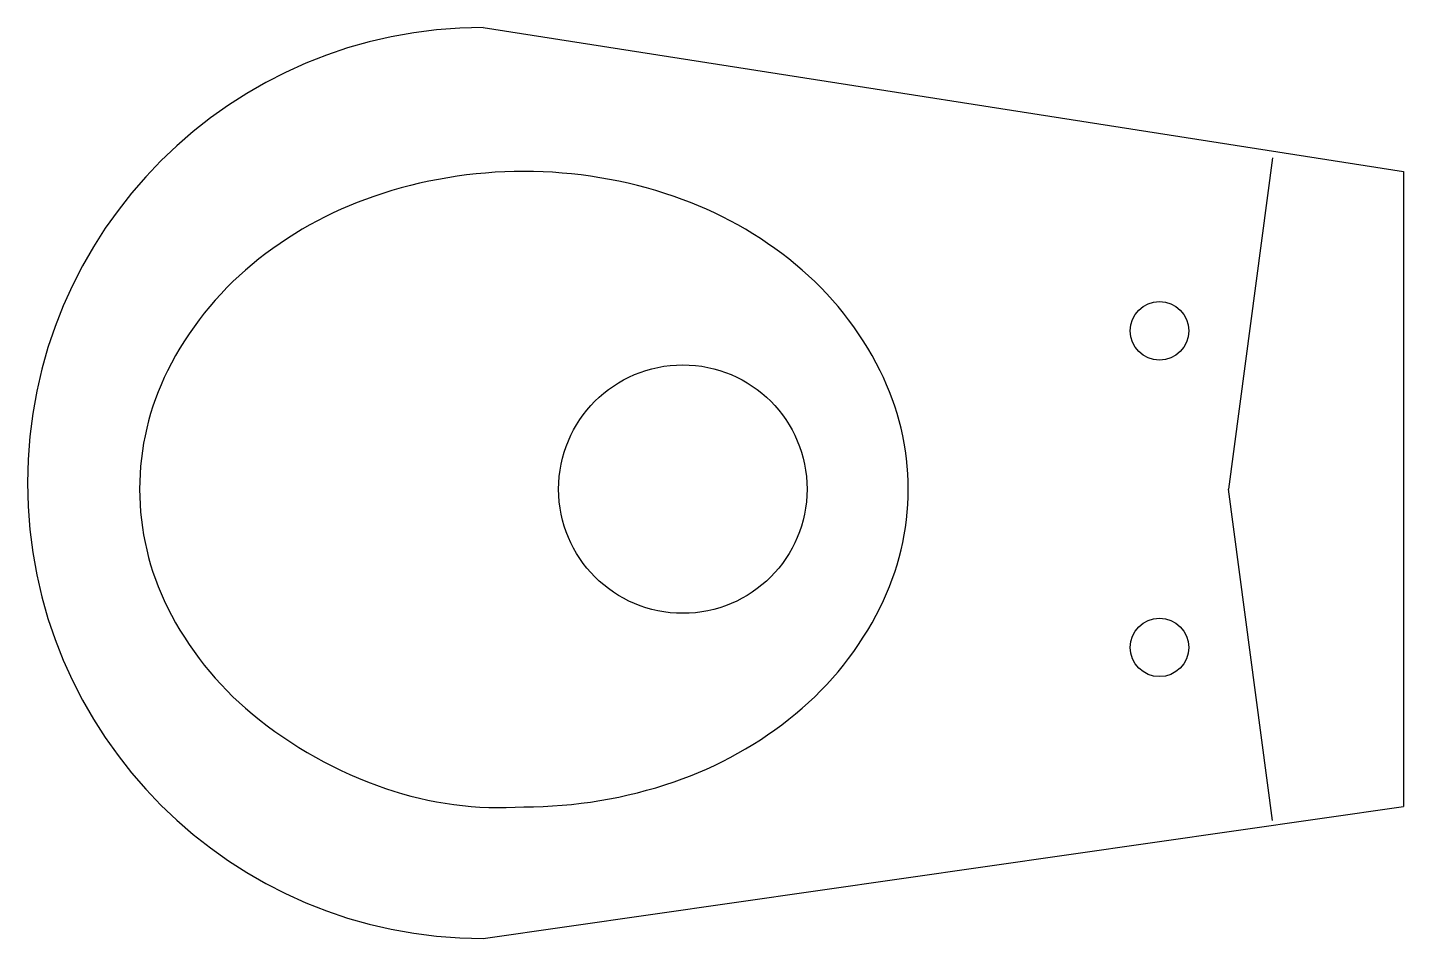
# Model space of a CAD drawing. Extents: x -55.4 to 0, y -18.1 to 18.6.
import ezdxf

# ---------------------------------------------------------------- set-up
doc = ezdxf.new("R2010")
doc.units = 0
doc.header["$LTSCALE"] = 5
doc.header["$MEASUREMENT"] = 0
doc.layers.get('0').update_dxf_attribs({"linetype": 'CONTINUOUS'})

msp = doc.modelspace()

# ---------------------------------------------------------------- linework, layer by layer
at = {"color": 0, "linetype": 'ByBlock'}
for p, q in [((-37.037, 18.58), (0, 12.779)), ((-5.265, 13.333), (-7.042, -0.002)), ((0, 12.779), (0, -12.779)), ((-5.265, -13.336), (-7.042, -0.002)), ((-37.037, -18.089), (0, -12.779))]:
    msp.add_line(p, q, dxfattribs=at)
msp.add_lwpolyline([(-50.862, -0.002, 0.116613), (-49.735, -4.768, 0.104244), (-46.333, -9.045, 0.090484), (-40.963, -12.051, 0.099335), (-35.397, -12.79, 0.082691), (-29.354, -11.784, 0.090484), (-24.462, -9.045, 0.104244), (-21.06, -4.768, 0.116613), (-19.933, -0.002, 0.116613), (-21.06, 4.765, 0.104244), (-24.462, 9.041, 0.090484), (-29.354, 11.781, 0.082691), (-35.397, 12.787, 0.082691), (-41.441, 11.781, 0.090484), (-46.333, 9.041, 0.104244), (-49.735, 4.765, 0.116613), (-50.862, -0.002, 0.116613)], format="xyb", dxfattribs=at)
for centre, radius in [((-9.82, 6.369), 1.176), ((-29, 0), 5), ((-9.82, -6.373), 1.176)]:
    msp.add_circle(centre, radius, dxfattribs=at)
msp.add_arc((-37.037, 0.246), 18.335, 90, 270, dxfattribs=at)

doc.saveas('drawing.dxf')
